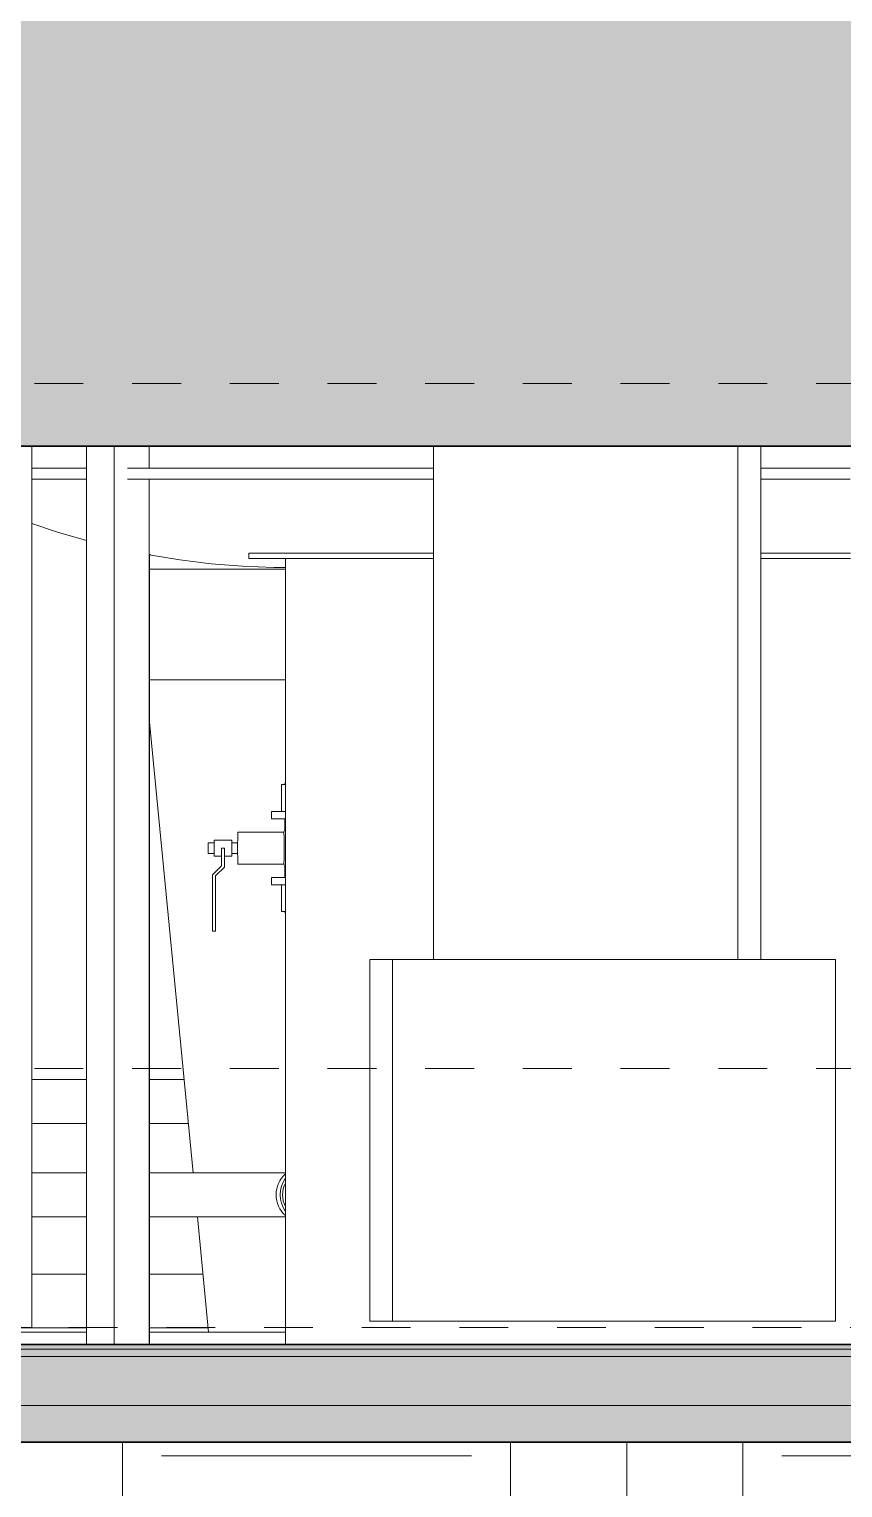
# Model space of a CAD drawing. Header units: metres. Extents: x 3 to 183, y -124 to 10.
# Drawn here: x 173.736 to 175.402, y -0.859 to 2.128 of the extents above; entities that cross this region are included whole.
import ezdxf

# ---------------------------------------------------------------- set-up
doc = ezdxf.new("R2010")
doc.units = ezdxf.units.M
doc.linetypes.add('Centre', pattern=[0.03175, 0.00635, -0.00475, 0.0159, -0.00475])
for name, color, linetype, lineweight in [('A-FLOR', 7, 'Continuous', 9), ('A-FLOR-LEVL', 7, 'Continuous', 9), ('A-FLOR-MCUT', 7, 'Continuous', 9), ('C-BLDG-PADS', 7, 'Continuous', 9), ('C-TOPO', 7, 'Continuous', 9), ('I-WALL', 7, 'Continuous', 9), ('M-EQPM', 7, 'Continuous', 9), ('P-PIPE', 7, 'Continuous', 9), ('P-SANR-FIXT', 7, 'Continuous', 9), ('S-COLS', 7, 'Continuous', 9)]:
    doc.layers.add(name, color=color, linetype=linetype, lineweight=lineweight)

# ---------------------------------------------------------------- blocks, each defined once
blk = doc.blocks.new('YADRAN_LASQUEMAS_ARQ_MO_000_SITIO_rvt-4-Elevación 03')
at = {"layer": 'C-TOPO', "true_color": 0xaaaaaa}
h = blk.add_hatch(dxfattribs=at)
h.set_pattern_fill('FP_102', color=253, style=0, pattern_type=2)
h.set_pattern_definition([(0, (0.0162, 0), (0.635, 0.635), [0.635, -0.635]), (0, (0.0162, 0.2381), (0.635, 0.635), [0.635, -0.635]), (0, (0.0162, 0.47625), (0.635, 0.635), [0.635, -0.635]), (90, (0.09555, 0.5556), (-0.635, 0.635), [0.635, -0.635]), (90, (0.3337, 0.5556), (-0.635, 0.635), [0.635, -0.635]), (90, (0.5718, 0.5556), (-0.635, 0.635), [0.635, -0.635])])
h.paths.add_polyline_path([(91.9287, -1.6982), (99.3329, -1.6982), (99.3329, -0.765), (91.9287, -0.765), (91.9287, -1.6276)])
at = {"layer": 'C-BLDG-PADS', "color": 253, "lineweight": 18, "true_color": 0xaaaaaa}
for p, q in [((99.3329, -0.59), (91.9287, -0.59)), ((91.9287, -0.69), (99.3329, -0.69))]:
    blk.add_line(p, q, dxfattribs=at)
blk = doc.blocks.new('YADRAN_LASQUEMAS_ARQ_MO_006_E02_rvt-4-Elevación 03')
at = {"layer": 'A-FLOR', "lineweight": 5, "true_color": 0x9a9a9a}
blk.add_hatch(color=253, dxfattribs=at).paths.add_polyline_path([(96.3742, -0.575), (99.3329, -0.575), (99.3328, -0.565), (99.0296, -0.565), (99.0306, -0.5696), (99.0273, -0.5693), (99.0264, -0.565), (98.9149, -0.565), (98.9151, -0.5673), (98.9119, -0.5669), (98.9117, -0.565), (92.2614, -0.565), (92.2602, -0.5677), (92.258, -0.5671), (92.2573, -0.565), (92.2142, -0.565), (92.2144, -0.5681), (92.2114, -0.5676), (92.211, -0.565), (91.9287, -0.565), (91.9287, -0.575), (96.318, -0.575)])
at = {"layer": 'A-FLOR', "true_color": 0x9a9a9a}
blk.add_hatch(color=253, dxfattribs=at).paths.add_polyline_path([(99.2088, -0.765), (99.3329, -0.765), (99.3329, -0.575), (91.9287, -0.575), (91.9287, -0.765), (99.1672, -0.765)])
at = {"layer": 'I-WALL', "true_color": 0x9a9a9a}
blk.add_hatch(color=253, dxfattribs=at).paths.add_polyline_path([(99.0152, 1.2738), (99.2005, 1.2738), (99.2005, 5.6243), (95.8542, 5.1402), (95.8542, 1.2738), (98.9934, 1.2738)])
at = {"layer": 'A-FLOR', "lineweight": 35}
for p, q in [((99.3329, -0.565), (91.9287, -0.565)), ((91.9287, -0.765), (99.3329, -0.765))]:
    blk.add_line(p, q, dxfattribs=at)
at = {"layer": 'A-FLOR-MCUT'}
blk.add_line((99.3329, -0.575), (91.9287, -0.575), dxfattribs=at)
at = {"layer": 'I-WALL', "lineweight": 35}
blk.add_line((95.8542, 1.2738), (99.2005, 1.2738), dxfattribs=at)
blk = doc.blocks.new('M_Las Quemas- Abastecimiento - M_Las Quemas- Abastecimiento-2189080-Elevación 03')
at = {"layer": 'P-SANR-FIXT', "color": 8, "lineweight": 18, "true_color": 0x808080}
for p, q in [((96.4452, 1.0521), (96.449, 1.0521)), ((96.4452, 1.0221), (96.7243, 1.0221)), ((96.4461, 0.7953), (96.7248, 0.7953)), ((96.4466, 0.7085), (96.5361, -0.2138)), ((96.5449, -0.3038), (96.5678, -0.54))]:
    blk.add_line(p, q, dxfattribs=at)
blk = doc.blocks.new('Plastico - Codo - PL - Codo-V609-Elevación 03')
at = {"layer": 'P-PIPE'}
for centre, major_axis, start_param, end_param in [((96.7615, -0.2588), (0, 0.0566), 0.717394, 2.424198), ((96.7696, -0.2588), (0, 0.0566), 0.936439, 2.205153), ((96.7696, -0.2588), (0, 0.0513), 1.089795, 2.051925)]:
    blk.add_ellipse(centre, major_axis=major_axis, ratio=0.983667, start_param=start_param, end_param=end_param, dxfattribs=at)
blk = doc.blocks.new('M_Ball Valve - 50-150 mm - 110 mm-2178758-Elevación 03')
at = {"layer": 'P-PIPE'}
for p, q in [((96.6965, 0.5259), (96.6965, 0.5109)), ((96.7249, 0.5259), (96.6965, 0.5259)), ((96.6965, 0.5109), (96.7249, 0.5109)), ((96.724, 0.5109), (96.724, 0.4884)), ((96.7217, 0.4839), (96.6272, 0.4839)), ((96.5788, 0.4619), (96.5667, 0.4619)), ((96.6151, 0.4674), (96.5788, 0.4674)), ((96.5938, 0.4509), (96.6001, 0.4509)), ((96.5938, 0.4509), (96.5938, 0.4148)), ((96.6001, 0.4121), (96.6001, 0.4509)), ((96.6272, 0.4619), (96.6151, 0.4619)), ((96.5667, 0.4399), (96.5788, 0.4399)), ((96.5788, 0.4344), (96.5938, 0.4344)), ((96.6002, 0.4344), (96.6151, 0.4344)), ((96.6151, 0.4399), (96.6272, 0.4399)), ((96.5938, 0.4148), (96.5756, 0.3966)), ((96.5756, 0.3966), (96.5756, 0.2809)), ((96.582, 0.394), (96.6001, 0.4121)), ((96.582, 0.2809), (96.582, 0.394)), ((96.6272, 0.4179), (96.7217, 0.4179)), ((96.6965, 0.3909), (96.6965, 0.3759)), ((96.7249, 0.3909), (96.6965, 0.3909)), ((96.724, 0.4134), (96.724, 0.3909)), ((96.6965, 0.3759), (96.7249, 0.3759)), ((96.5756, 0.2809), (96.582, 0.2809))]:
    blk.add_line(p, q, dxfattribs=at)
at = {"layer": 'P-PIPE', "flags": 128}
for points in [[(96.7217, 0.4839), (96.7231, 0.4867), (96.724, 0.4884)], [(96.724, 0.4134), (96.7226, 0.4162), (96.7217, 0.4179)]]:
    blk.add_lwpolyline(points, dxfattribs=at)
at = {"layer": 'P-PIPE'}
for centre, major_axis, start_param, end_param in [((96.6272, 0.4509), (0, 0.033), 0, 3.141593), ((96.5667, 0.4509), (0, 0.011), 6.021386, 6.283185), ((96.5667, 0.4509), (0, 0.011), 0, 3.141593), ((96.5788, 0.4509), (0, 0.0165), 0, 3.141593), ((96.6151, 0.4509), (0, 0.0165), 0, 3.141593), ((96.5667, 0.4509), (0, 0.011), 3.141593, 3.403392)]:
    blk.add_ellipse(centre, major_axis=major_axis, ratio=0.000416, start_param=start_param, end_param=end_param, dxfattribs=at)
blk.add_open_spline([(96.7217, 0.4839), (96.7218, 0.4839), (96.7218, 0.4826), (96.7221, 0.4767), (96.7225, 0.4678), (96.7227, 0.4568), (96.7227, 0.4451), (96.7225, 0.4341), (96.7221, 0.4251), (96.7218, 0.4193), (96.7218, 0.4179), (96.7217, 0.4179)], degree=3, dxfattribs=at)
blk = doc.blocks.new('Plastico - Reducción - PL - Reducción-2190060-Elevación 03')
at = {"layer": 'P-PIPE'}
for p, q in [((96.7171, 0.3759), (96.7171, 0.3209)), ((96.7171, 0.3209), (96.7248, 0.3209)), ((96.7228, 0.3209), (96.7251, 0.3172))]:
    blk.add_line(p, q, dxfattribs=at)
blk = doc.blocks.new('Plastico - Reducción - PL - Reducción-V610-Elevación 03')
at = {"layer": 'P-PIPE'}
for p, q in [((96.7171, 0.5809), (96.7171, 0.5259)), ((96.7248, 0.5809), (96.7171, 0.5809)), ((96.7251, 0.5847), (96.7228, 0.5809))]:
    blk.add_line(p, q, dxfattribs=at)
blk = doc.blocks.new('M_Tanque Ensilaje - M_Tanque Ensilaje-2194159-Elevación 03')
at = {"layer": 'P-SANR-FIXT', "color": 8, "lineweight": 18, "true_color": 0x808080}
for p, q in [((96.318, 1.2738), (96.318, -0.565)), ((96.3742, -0.565), (96.3742, 1.2738)), ((96.446, 1.2288), (96.446, 1.2738)), ((98.8174, 1.2288), (98.8174, 1.2738)), ((96.2053, 1.2288), (96.3174, 1.2288)), ((96.4016, 1.2288), (97.0276, 1.2288)), ((97.6987, 1.2288), (97.8813, 1.2288)), ((98.6753, 1.2288), (98.7241, 1.2288)), ((98.7737, 1.2288), (98.9037, 1.2288)), ((98.9037, 1.2065), (98.9037, 1.2288)), ((96.2053, 1.2065), (96.3174, 1.2065)), ((96.4016, 1.2065), (97.0276, 1.2065)), ((96.446, -0.565), (96.446, 1.2065)), ((97.6987, 1.2065), (97.8813, 1.2065)), ((98.6754, 1.2065), (98.7265, 1.2065)), ((98.7768, 1.2065), (98.9037, 1.2065)), ((98.8174, 1.2065), (98.7779, 1.1869)), ((96.4466, 1.0529), (96.4466, -0.565)), ((96.7012, 1.0252), (96.7249, 1.0252)), ((98.3592, -0.565), (98.3592, -0.5305)), ((98.3701, -0.5305), (98.3701, -0.565)), ((98.4263, -0.565), (98.4263, -0.5305)), ((98.4981, -0.565), (98.4981, -0.5305))]:
    blk.add_line(p, q, dxfattribs=at)
at = {"layer": 'P-SANR-FIXT', "color": 8, "lineweight": 18, "true_color": 0x808080, "flags": 128}
for points in [[(98.7299, 1.1646), (98.7011, 1.1518), (98.6745, 1.1411)], [(96.318, 1.0807), (96.2586, 1.098), (96.206, 1.1156)], [(96.7012, 1.0252), (96.637, 1.028), (96.5729, 1.0333), (96.5091, 1.0412), (96.446, 1.0516)]]:
    blk.add_lwpolyline(points, dxfattribs=at)
blk = doc.blocks.new('M_Las quemas_Estanque ensilaje 02 - M_Las quemas_Estanque ensilaje 02-2195487-Elevación 03')
at = {"layer": 'P-SANR-FIXT', "color": 8, "lineweight": 18, "true_color": 0x808080}
for p, q in [((96.6502, 1.0547), (96.6502, 1.0438)), ((96.6502, 1.0547), (96.7143, 1.0547)), ((96.7143, 1.0547), (97.0279, 1.0547)), ((97.6985, 1.0547), (97.8815, 1.0547)), ((96.6502, 1.0438), (96.7143, 1.0438)), ((96.7143, 1.0438), (97.0279, 1.0438)), ((96.7251, 1.0438), (96.7251, -0.565)), ((97.6985, 1.0438), (97.8815, 1.0438)), ((98.3394, -0.565), (98.3394, -0.5305))]:
    blk.add_line(p, q, dxfattribs=at)
blk = doc.blocks.new('M_RVR_Eq Ensilaje - M_RVR_Eq Ensilaje-2198650-Elevación 03')
at = {"layer": 'M-EQPM'}
for p, q in [((97.028, 0.2231), (97.028, 1.2738)), ((97.6513, 1.2738), (97.6513, 0.2231)), ((97.6984, 0.2231), (97.6984, 1.2738)), ((96.8976, 0.2231), (96.9444, 0.2231)), ((96.8976, -0.5177), (96.8976, 0.2231)), ((96.9444, 0.2231), (97.8511, 0.2231)), ((96.9444, 0.2231), (96.9444, -0.5177)), ((97.8511, -0.5177), (97.8511, 0.2231)), ((96.9444, -0.5177), (96.8976, -0.5177)), ((97.8511, -0.5177), (96.9444, -0.5177))]:
    blk.add_line(p, q, dxfattribs=at)
blk = doc.blocks.new('FCA_N_Columna de acero - 75 x 75 mm-V611-Elevación 03')
at = {"layer": 'S-COLS'}
for p, q in [((96.206, -0.5305), (96.206, 1.2738)), ((96.1934, -0.5305), (96.1665, -0.5305)), ((96.1934, -0.5305), (96.2055, -0.5305)), ((96.206, -0.5305), (96.2055, -0.5305))]:
    blk.add_line(p, q, dxfattribs=at)

msp = doc.modelspace()

# ---------------------------------------------------------------- linework, layer by layer
at = {"layer": 'A-FLOR', "color": 8, "true_color": 0x808080}
for p, q in [((172.921, -0.54), (173.8537, -0.54)), ((173.9824, -0.54), (174.2608, -0.54))]:
    msp.add_line(p, q, dxfattribs=at)
at = {"layer": 'A-FLOR-LEVL', "color": 253, "linetype": 'Centre', "true_color": 0xaaaaaa}
for p, q in [((152.9469, 1.4024), (180.3032, 1.4024)), ((152.9469, 0), (180.3032, 0)), ((154.2169, -0.5305), (179.0332, -0.5305))]:
    msp.add_line(p, q, dxfattribs=at)
at = {"layer": 'P-PIPE'}
for p, q in [((173.8537, -0.0226), (173.7417, -0.0226)), ((174.0533, -0.0226), (173.9824, -0.0226)), ((173.7417, -0.1126), (173.8537, -0.1126)), ((173.9824, -0.1126), (174.0621, -0.1126)), ((173.8537, -0.2138), (173.7417, -0.2138)), ((174.2608, -0.2138), (173.9824, -0.2138)), ((173.7417, -0.3038), (173.8537, -0.3038)), ((173.9824, -0.3038), (174.2608, -0.3038)), ((173.8537, -0.4211), (173.7417, -0.4211)), ((174.092, -0.4211), (173.9824, -0.4211)), ((173.5423, -0.5311), (173.8537, -0.5311)), ((173.9824, -0.5311), (174.1027, -0.5311))]:
    msp.add_line(p, q, dxfattribs=at)

# ---------------------------------------------------------------- block references
at = {"lineweight": 5}
for name in ['YADRAN_LASQUEMAS_ARQ_MO_006_E02_rvt-4-Elevación 03', 'YADRAN_LASQUEMAS_ARQ_MO_000_SITIO_rvt-4-Elevación 03']:
    msp.add_blockref(name, (77.5357, 0), dxfattribs=at)
at = {"layer": 'M-EQPM'}
msp.add_blockref('M_RVR_Eq Ensilaje - M_RVR_Eq Ensilaje-2198650-Elevación 03', (77.5357, 0), dxfattribs=at)
at = {"layer": 'P-PIPE'}
for name in ['Plastico - Reducción - PL - Reducción-V610-Elevación 03', 'M_Ball Valve - 50-150 mm - 110 mm-2178758-Elevación 03', 'Plastico - Reducción - PL - Reducción-2190060-Elevación 03', 'Plastico - Codo - PL - Codo-V609-Elevación 03']:
    msp.add_blockref(name, (77.5357, 0), dxfattribs=at)
at = {"layer": 'P-SANR-FIXT', "color": 8, "lineweight": 18, "true_color": 0x808080}
for name in ['M_Tanque Ensilaje - M_Tanque Ensilaje-2194159-Elevación 03', 'M_Las Quemas- Abastecimiento - M_Las Quemas- Abastecimiento-2189080-Elevación 03', 'M_Las quemas_Estanque ensilaje 02 - M_Las quemas_Estanque ensilaje 02-2195487-Elevación 03']:
    msp.add_blockref(name, (77.5357, 0), dxfattribs=at)
at = {"layer": 'S-COLS'}
msp.add_blockref('FCA_N_Columna de acero - 75 x 75 mm-V611-Elevación 03', (77.5357, 0), dxfattribs=at)

doc.saveas('drawing.dxf')
